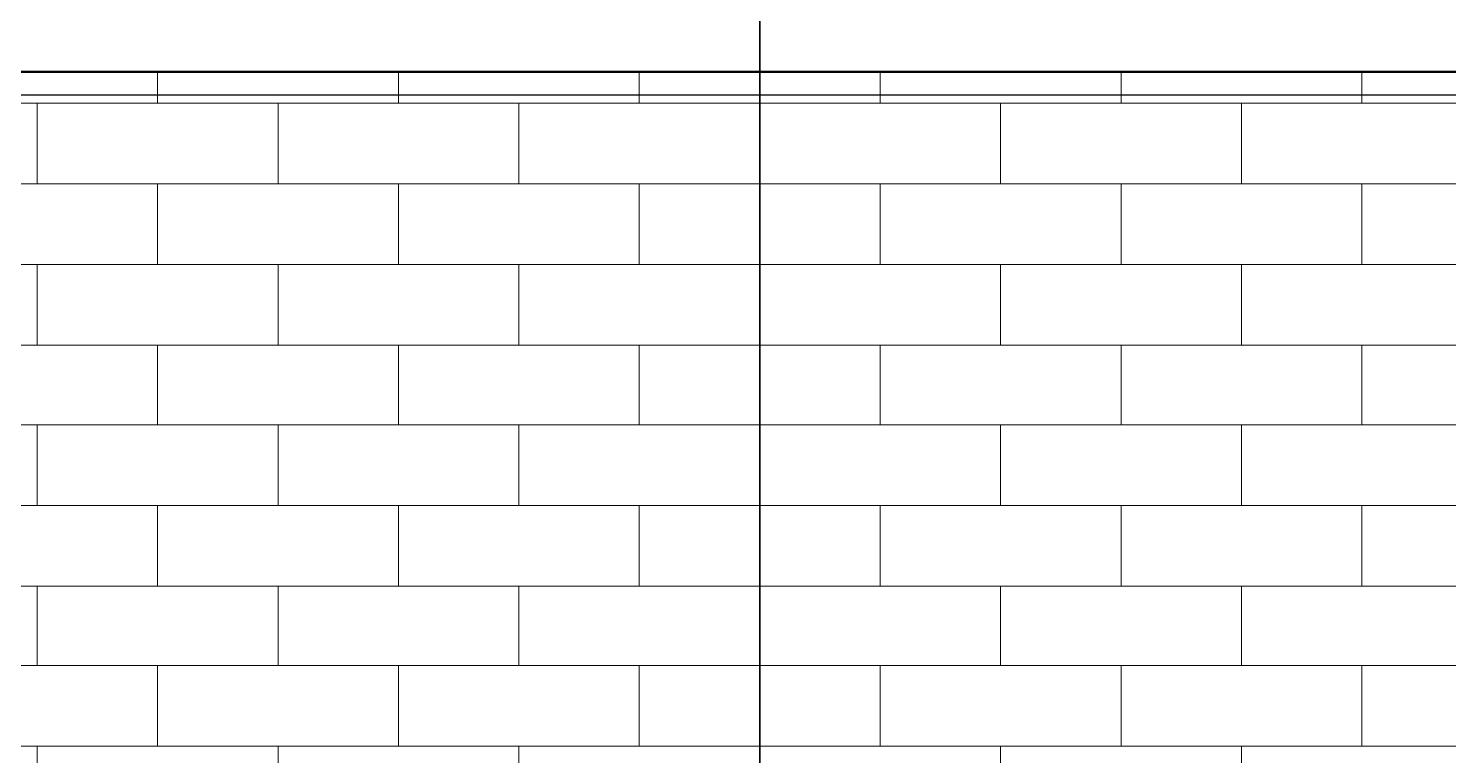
# Model space of a CAD drawing. Header units: inches. Extents: x 5 to 516, y -193 to 129.
# Drawn here: x 92.108 to 96.039, y -81.862 to -79.849 of the extents above; entities that cross this region are included whole.
import ezdxf

# ---------------------------------------------------------------- set-up
doc = ezdxf.new("R2010")
doc.units = ezdxf.units.IN
doc.header["$MEASUREMENT"] = 0
doc.layers.add('Highlight', color=210, linetype='Continuous')
doc.layers.add('PDF4_Geometry', color=7, linetype='Continuous')

msp = doc.modelspace()

# ---------------------------------------------------------------- linework, layer by layer
at = {"layer": 'Highlight'}
msp.add_line((23.3387518, -80.0329832), (138.0451299, -80.0329832), dxfattribs=at)
at = {"layer": 'PDF4_Geometry', "lineweight": 35}
msp.add_lwpolyline([(94.1320891, -100.0563172), (94.1320891, -77.7463161), (94.2320891, -77.739648), (94.3320891, -77.7196488)], dxfattribs=at)
at = {"layer": 'PDF4_Geometry', "lineweight": 50}
msp.add_lwpolyline([(134.6320923, -79.969649), (26.9620804, -79.969649)], dxfattribs=at)
at = {"layer": 'PDF4_Geometry', "lineweight": 15}
for points in [[(92.4654256, -80.0563154), (92.4654256, -79.9696487)], [(93.1320924, -80.0563154), (93.1320924, -79.9696487)], [(93.7987591, -80.0563154), (93.7987591, -79.9696487)], [(94.4654258, -80.0563154), (94.4654258, -79.9696487)], [(95.1320925, -80.0563154), (95.1320925, -79.9696487)], [(95.7987592, -80.0563154), (95.7987592, -79.9696487)], [(78.672093, -80.0563154), (90.7987622, -80.0563154), (96.6354292, -80.0563154), (105.0054318, -80.0563154)], [(92.1320923, -80.2796488), (92.1320923, -80.0563154)], [(92.798759, -80.2796488), (92.798759, -80.0563154)], [(93.4654257, -80.2796488), (93.4654257, -80.0563154)], [(94.1320924, -80.2796488), (94.1320924, -80.0563154)], [(94.7987592, -80.2796488), (94.7987592, -80.0563154)], [(95.4654259, -80.2796488), (95.4654259, -80.0563154)], [(78.672093, -80.2796488), (90.7987622, -80.2796488), (96.6354292, -80.2796488), (105.0054318, -80.2796488)], [(92.4654256, -80.5029821), (92.4654256, -80.2796488)], [(93.1320924, -80.5029821), (93.1320924, -80.2796488)], [(93.7987591, -80.5029821), (93.7987591, -80.2796488)], [(94.4654258, -80.5029821), (94.4654258, -80.2796488)], [(95.1320925, -80.5029821), (95.1320925, -80.2796488)], [(95.7987592, -80.5029821), (95.7987592, -80.2796488)], [(78.672093, -80.5029821), (90.7987622, -80.5029821), (96.6354292, -80.5029821), (105.0054318, -80.5029821)], [(92.1320923, -80.7263155), (92.1320923, -80.5029821)], [(92.798759, -80.7263155), (92.798759, -80.5029821)], [(93.4654257, -80.7263155), (93.4654257, -80.5029821)], [(94.1320924, -80.7263155), (94.1320924, -80.5029821)], [(94.7987592, -80.7263155), (94.7987592, -80.5029821)], [(95.4654259, -80.7263155), (95.4654259, -80.5029821)], [(78.672093, -80.7263155), (90.7987622, -80.7263155), (96.6354292, -80.7263155), (105.0054318, -80.7263155)], [(92.4654256, -80.9463155), (92.4654256, -80.7263155)], [(93.1320924, -80.9463155), (93.1320924, -80.7263155)], [(93.7987591, -80.9463155), (93.7987591, -80.7263155)], [(94.4654258, -80.9463155), (94.4654258, -80.7263155)], [(95.1320925, -80.9463155), (95.1320925, -80.7263155)], [(95.7987592, -80.9463155), (95.7987592, -80.7263155)], [(78.672093, -80.9463155), (90.7987622, -80.9463155), (96.6354292, -80.9463155), (105.0054318, -80.9463155)], [(92.1320923, -81.1696488), (92.1320923, -80.9463155)], [(92.798759, -81.1696488), (92.798759, -80.9463155)], [(93.4654257, -81.1696488), (93.4654257, -80.9463155)], [(94.1320924, -81.1696488), (94.1320924, -80.9463155)], [(94.7987592, -81.1696488), (94.7987592, -80.9463155)], [(95.4654259, -81.1696488), (95.4654259, -80.9463155)], [(78.672093, -81.1696488), (90.7987622, -81.1696488), (96.6354292, -81.1696488), (105.0054318, -81.1696488)], [(92.4654256, -81.3929822), (92.4654256, -81.1696488)], [(93.1320924, -81.3929822), (93.1320924, -81.1696488)], [(93.7987591, -81.3929822), (93.7987591, -81.1696488)], [(94.4654258, -81.3929822), (94.4654258, -81.1696488)], [(95.1320925, -81.3929822), (95.1320925, -81.1696488)], [(95.7987592, -81.3929822), (95.7987592, -81.1696488)], [(78.672093, -81.3929822), (90.7987622, -81.3929822), (96.6354292, -81.3929822), (105.0054318, -81.3929822)], [(92.1320923, -81.6129822), (92.1320923, -81.3929822)], [(92.798759, -81.6129822), (92.798759, -81.3929822)], [(93.4654257, -81.6129822), (93.4654257, -81.3929822)], [(94.1320924, -81.6129822), (94.1320924, -81.3929822)], [(94.7987592, -81.6129822), (94.7987592, -81.3929822)], [(95.4654259, -81.6129822), (95.4654259, -81.3929822)], [(78.672093, -81.6129822), (90.7987622, -81.6129822), (96.6354292, -81.6129822), (105.0054318, -81.6129822)], [(92.4654256, -81.8363156), (92.4654256, -81.6129822)], [(93.1320924, -81.8363156), (93.1320924, -81.6129822)], [(93.7987591, -81.8363156), (93.7987591, -81.6129822)], [(94.4654258, -81.8363156), (94.4654258, -81.6129822)], [(95.1320925, -81.8363156), (95.1320925, -81.6129822)], [(95.7987592, -81.8363156), (95.7987592, -81.6129822)], [(78.672093, -81.8363156), (90.7987622, -81.8363156), (96.6354292, -81.8363156), (105.0054318, -81.8363156)], [(92.1320923, -82.0596489), (92.1320923, -81.8363156)], [(92.798759, -82.0596489), (92.798759, -81.8363156)], [(93.4654257, -82.0596489), (93.4654257, -81.8363156)], [(94.1320924, -82.0596489), (94.1320924, -81.8363156)], [(94.7987592, -82.0596489), (94.7987592, -81.8363156)], [(95.4654259, -82.0596489), (95.4654259, -81.8363156)]]:
    msp.add_lwpolyline(points, dxfattribs=at)

doc.saveas('drawing.dxf')
